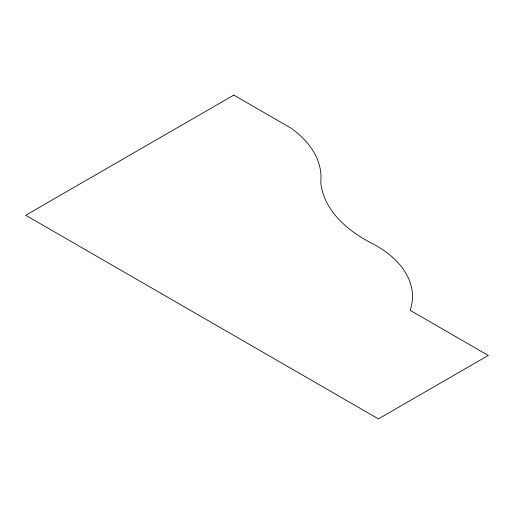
<?xml version="1.0" encoding="UTF-8"?>
<svg xmlns="http://www.w3.org/2000/svg" width="514" height="514" viewBox="0 0 514 514"><rect width="100%" height="100%" fill="white"/><g stroke="black" fill="none" stroke-linecap="round" stroke-linejoin="round"><path stroke-width="0.77" d="M233.806 95.109L25.7 215.257L378.413 418.891L488.3 355.45L410.14 310.321A124.825 72.063 0 0 0 373.813 244.266A151.508 87.47 0 0 1 320.749 182.065A136.358 78.726 0 0 0 291.175 128.23L233.806 95.109"/></g></svg>
